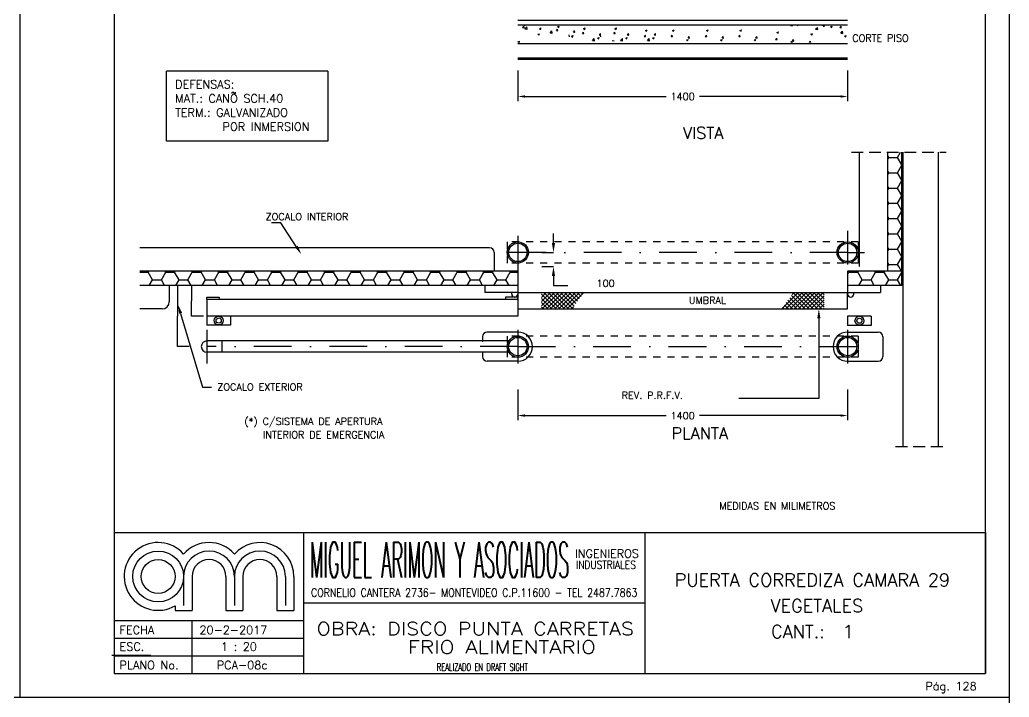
# Model space of a CAD drawing. Extents: x 2682 to 23682, y -29604 to -17724.
# Drawn here: x 11082 to 15282, y -23664 to -20788 of the extents above; entities that cross this region are included whole.
import ezdxf
from ezdxf.enums import TextEntityAlignment as Align

# ---------------------------------------------------------------- set-up
doc = ezdxf.new("R2010")
doc.units = 0
doc.header["$MEASUREMENT"] = 0
doc.header["$PDMODE"] = 33
for name, pattern in [('CEN20', [320, 160, -80, 0, -80]), ('PUN15', [60, 30, -30]), ('PUN25', [75, 50, -25])]:
    doc.linetypes.add(name, pattern=pattern)
doc.layers.get('0').update_dxf_attribs({"linetype": 'CONTINUOUS'})
doc.layers.get('DEFPOINTS').update_dxf_attribs({"linetype": 'CONTINUOUS'})
for name, color, linetype in [('0.25', 50, 'CONTINUOUS'), ('0.6', 15, 'CONTINUOUS'), ('FI', 2, 'CONTINUOUS'), ('GR', 9, 'CONTINUOUS'), ('IS', 5, 'CONTINUOUS'), ('ISO', 19, 'CONTINUOUS'), ('ISOF', 12, 'CONTINUOUS'), ('MA', 15, 'CONTINUOUS'), ('ME', 7, 'CONTINUOUS'), ('MF', 19, 'CONTINUOUS'), ('TF', 13, 'CONTINUOUS'), ('TX', 13, 'CONTINUOUS')]:
    doc.layers.add(name, color=color, linetype=linetype)
doc.styles.add('ROMANS', font='romans')
doc.styles.get("Standard").update_dxf_attribs({"font": 'ITALIC'})
doc.dimstyles.new('RPM 1-50', dxfattribs={"dimscale": 20, "dimtxt": 1.5, "dimasz": 1.5, "dimexe": 1, "dimexo": 2, "dimgap": 1, "dimtad": 0, "dimdec": 0, "dimtxsty": 'ROMANS', "dimcen": 1.5, "dimclrd": 256, "dimclre": 256, "dimclrt": 256, "dimadec": 0, "dimazin": 0, "dimtfac": 1, "dimtdec": 0, "dimtix": 1, "dimtmove": 2, "dimatfit": 0, "dimfxl": 1, "dimtolj": 1, "dimlwd": -1, "dimlwe": -1, "dimarcsym": 0})
doc.dimstyles.get("Standard").update_dxf_attribs({"dimtxt": 0.18, "dimasz": 0.18, "dimexe": 0.18, "dimexo": 0.0625, "dimgap": 0.09, "dimtad": 0, "dimtih": 1, "dimtoh": 1, "dimdec": 4, "dimzin": 0, "dimdsep": 46, "dimtxsty": 'Standard', "dimcen": 0.09, "dimadec": 0, "dimazin": 0, "dimtfac": 1, "dimtdec": 4, "dimtofl": 0, "dimtmove": 0, "dimatfit": 3, "dimfxl": 1, "dimtolj": 1, "dimtzin": 0, "dimarcsym": 0})

# ---------------------------------------------------------------- blocks, each defined once
blk = doc.blocks.new('*X18')
at = {"color": 0}
for p, q in [((1337.8, 1637.3), (1400.4, 1699.9)), ((1337.8, 1655), (1382.7, 1699.9)), ((1337.8, 1672.7), (1365.1, 1699.9)), ((1337.8, 1690.4), (1347.4, 1699.9)), ((1393.9, 1629.9), (1337.8, 1686.1)), ((1411.6, 1629.9), (1341.6, 1699.9)), ((1348.1, 1629.9), (1418.1, 1699.9)), ((1429.3, 1629.9), (1359.3, 1699.9)), ((1365.8, 1629.9), (1435.8, 1699.9)), ((1447, 1629.9), (1377, 1699.9)), ((1383.5, 1629.9), (1453.5, 1699.9)), ((1464.7, 1629.9), (1394.7, 1699.9)), ((1401.1, 1629.9), (1469.1, 1697.9)), ((1482.3, 1629.9), (1412.3, 1699.9)), ((1418.8, 1629.9), (1476.5, 1687.6)), ((1500, 1629.9), (1430, 1699.9)), ((1517.7, 1629.9), (1447.7, 1699.9)), ((1473.4, 1691.9), (1465.4, 1699.9)), ((1376.3, 1629.9), (1337.8, 1668.4)), ((1358.6, 1629.9), (1337.8, 1650.7)), ((1436.5, 1629.9), (1483.9, 1677.3)), ((1454.2, 1629.9), (1491.3, 1667.1)), ((1471.8, 1629.9), (1498.7, 1656.8)), ((1489.5, 1629.9), (1506.1, 1646.5)), ((1340.9, 1629.9), (1337.8, 1633)), ((1507.2, 1629.9), (1513.5, 1636.2))]:
    blk.add_line(p, q, dxfattribs=at)
blk = doc.blocks.new('*D840')
at = {"layer": 'DEFPOINTS', "color": 0, "transparency": 16777216}
for p in [(11861.4, -21915.5), (11811.4, -22045.5), (11861.4, -22045.5)]:
    blk.add_point(p, dxfattribs=at)
at = {"layer": 'TF', "color": 0, "lineweight": -2, "transparency": 16777216}
for p, q in [((11861.4, -21915.5), (11811.3, -21915.5)), ((11811.4, -21915.7), (11811.4, -21980.4)), ((11811.4, -22045.4), (11811.4, -21980.7)), ((11861.4, -22045.5), (11811.3, -22045.5))]:
    blk.add_line(p, q, dxfattribs=at)
at = {"layer": 'TF', "color": 0, "transparency": 16777216}
for points in [[(11811.4, -21915.7), (11811.5, -21915.7), (11811.4, -21915.5)], [(11811.4, -22045.4), (11811.5, -22045.4), (11811.4, -22045.5)]]:
    blk.add_solid(points, dxfattribs=at)
at = {"layer": 'TF', "color": 0, "transparency": 16777216, "insert": (11811.4, -21980.5), "char_height": 0.18, "attachment_point": 5}
blk.add_mtext('\\A1;A', dxfattribs=at)
blk = doc.blocks.new('*D841')
at = {"layer": 'DEFPOINTS', "color": 0, "transparency": 16777216}
for p in [(11801.1, -21915.5), (11751.1, -22175.5), (11801.1, -22175.5)]:
    blk.add_point(p, dxfattribs=at)
at = {"layer": 'TF', "color": 0, "lineweight": -2, "transparency": 16777216}
for p, q in [((11801, -21915.5), (11750.9, -21915.5)), ((11751.1, -21915.7), (11751.1, -22045.4)), ((11751.1, -22175.4), (11751.1, -22045.7)), ((11801, -22175.5), (11750.9, -22175.5))]:
    blk.add_line(p, q, dxfattribs=at)
at = {"layer": 'TF', "color": 0, "transparency": 16777216}
for points in [[(11751, -21915.7), (11751.1, -21915.7), (11751.1, -21915.5)], [(11751, -22175.4), (11751.1, -22175.4), (11751.1, -22175.5)]]:
    blk.add_solid(points, dxfattribs=at)
at = {"layer": 'TF', "color": 0, "transparency": 16777216, "insert": (11751.1, -22045.5), "char_height": 0.18, "attachment_point": 5}
blk.add_mtext('\\A1;A+150', dxfattribs=at)
blk = doc.blocks.new('*D843')
at = {"layer": 'DEFPOINTS', "color": 0, "transparency": 16777216}
for p in [(13196.1, -20963.1), (14596.1, -20963.1), (14596.1, -21113.4)]:
    blk.add_point(p, dxfattribs=at)
at = {"layer": 'TX', "transparency": 16777216}
for p, q in [((13196.1, -21003.1), (13196.1, -21133.4)), ((14596.1, -21003.1), (14596.1, -21133.4)), ((13226.1, -21113.4), (13825.4, -21113.4)), ((14566.1, -21113.4), (13966.8, -21113.4))]:
    blk.add_line(p, q, dxfattribs=at)
for points in [[(13226.1, -21108.4), (13226.1, -21118.4), (13196.1, -21113.4)], [(14566.1, -21108.4), (14566.1, -21118.4), (14596.1, -21113.4)]]:
    blk.add_solid(points, dxfattribs=at)
at = {"layer": 'TX', "transparency": 16777216, "insert": (13896.1, -21113.4), "char_height": 30, "attachment_point": 5, "style": 'ROMANS'}
blk.add_mtext('\\A1;1400', dxfattribs=at)
blk = doc.blocks.new('*D844')
at = {"layer": 'DEFPOINTS', "color": 0, "transparency": 16777216}
for p in [(13196.1, -22317.9), (14596.1, -22317.9), (14596.1, -22468.1)]:
    blk.add_point(p, dxfattribs=at)
at = {"layer": 'TX', "transparency": 16777216}
for p, q in [((13196.1, -22357.9), (13196.1, -22488.1)), ((14596.1, -22357.9), (14596.1, -22488.1)), ((13226.1, -22468.1), (13825.4, -22468.1)), ((14566.1, -22468.1), (13966.8, -22468.1))]:
    blk.add_line(p, q, dxfattribs=at)
for points in [[(13226.1, -22463.1), (13226.1, -22473.1), (13196.1, -22468.1)], [(14566.1, -22463.1), (14566.1, -22473.1), (14596.1, -22468.1)]]:
    blk.add_solid(points, dxfattribs=at)
at = {"layer": 'TX', "transparency": 16777216, "insert": (13896.1, -22468.1), "char_height": 30, "attachment_point": 5, "style": 'ROMANS'}
blk.add_mtext('\\A1;1400', dxfattribs=at)

msp = doc.modelspace()

# ---------------------------------------------------------------- linework, layer by layer
at = {"color": 0}
msp.add_line((14596.67461, -21915.53673), (14596.2864, -21914.86433), dxfattribs=at)
at = {"layer": '0.25'}
for p, q in [((13216.65812, -20820.83792), (13222.63529, -20821.36086)), ((13216.65813, -20820.83792), (13221.47904, -20815.09258)), ((13222.61922, -20821.34506), (13221.46297, -20815.07679)), ((13222.74112, -20810.20198), (13226.1935, -20812.53065)), ((13226.17739, -20812.51495), (13226.95348, -20810.20198)), ((13226.37099, -20826.13806), (13234.15984, -20818.0204)), ((13226.371, -20826.13806), (13235.26467, -20827.51738)), ((13235.2484, -20827.50177), (13234.14358, -20818.00479)), ((13288.38414, -20827.11314), (13294.36131, -20827.63607)), ((13288.38415, -20827.11313), (13293.20506, -20821.3678)), ((13294.34524, -20827.62033), (13293.18898, -20821.35206)), ((13360.11017, -20833.38835), (13364.93108, -20827.64301)), ((13366.07125, -20833.8956), (13364.91499, -20827.62733)), ((13364.93222, -20817.18426), (13369.90645, -20820.53942)), ((13364.93223, -20817.18427), (13371.93409, -20814.49651)), ((13369.89033, -20820.52384), (13371.91796, -20814.48093)), ((13475.16096, -20825.19304), (13480.13518, -20828.54819)), ((13475.16097, -20825.19304), (13482.16282, -20822.50528)), ((13480.11905, -20828.53273), (13482.14668, -20822.48981)), ((13608.64517, -20825.19304), (13613.61939, -20828.54819)), ((13608.64518, -20825.19304), (13615.64703, -20822.50528)), ((13613.60326, -20828.53273), (13615.63089, -20822.48981)), ((13737.99665, -20833.20181), (13744.9985, -20830.51405)), ((13742.95473, -20836.54161), (13744.98236, -20830.4987)), ((13852.35812, -20833.20181), (13859.35997, -20830.51405)), ((13857.3162, -20836.54161), (13859.34383, -20830.4987)), ((13997.32362, -20833.20181), (14004.32547, -20830.51405)), ((14002.2817, -20836.54161), (14004.30933, -20830.4987)), ((14139.13771, -20833.20181), (14146.13957, -20830.51405)), ((14144.09579, -20836.54161), (14146.12343, -20830.4987)), ((14353.45771, -20811.4857), (14354.68943, -20810.20198)), ((14353.45771, -20811.48571), (14362.35139, -20812.86503)), ((14362.33512, -20812.84982), (14362.02708, -20810.20198)), ((14381.93837, -20810.20198), (14385.06752, -20812.31262)), ((14385.0514, -20812.29745), (14385.75451, -20810.20198)), ((14460.18182, -20828.0376), (14467.97067, -20819.91995)), ((14460.18182, -20828.03761), (14469.07549, -20829.41693)), ((14469.05921, -20829.40179), (14467.95439, -20819.90481)), ((14491.76919, -20814.64606), (14497.74636, -20815.16899)), ((14491.7692, -20814.64605), (14495.49822, -20810.20198)), ((14497.73029, -20815.15381), (14496.81687, -20810.20198)), ((14523.80624, -20816.96625), (14530.8081, -20814.27849)), ((14523.80624, -20816.96624), (14528.78046, -20820.3214)), ((14528.76433, -20820.30633), (14530.79197, -20814.26342)), ((14563.49521, -20820.92127), (14569.47238, -20821.44421)), ((14563.49522, -20820.92127), (14568.31613, -20815.17593)), ((14569.4563, -20821.42908), (14568.30005, -20815.16081)), ((13280.90998, -20849.43738), (13285.88421, -20852.79253)), ((13280.90999, -20849.43738), (13287.91185, -20846.74962)), ((13285.86806, -20852.77689), (13287.8957, -20846.73397)), ((13333.0951, -20842.68996), (13340.88395, -20834.5723)), ((13333.0951, -20842.68996), (13341.98878, -20844.06929)), ((13341.97249, -20844.05374), (13340.86767, -20834.55676)), ((13360.11016, -20833.38835), (13366.08733, -20833.91128)), ((13415.21237, -20860.6057), (13414.10755, -20851.10872)), ((13424.62293, -20857.44615), (13429.59715, -20860.80131)), ((13424.62294, -20857.44616), (13431.62479, -20854.7584)), ((13429.581, -20860.78578), (13431.60863, -20854.74286)), ((13431.83618, -20839.66356), (13437.81335, -20840.1865)), ((13431.83619, -20839.66356), (13436.65709, -20833.91823)), ((13437.79726, -20840.17087), (13436.64101, -20833.9026)), ((13470.07799, -20845.93878), (13476.05515, -20846.46171)), ((13470.078, -20845.93877), (13474.8989, -20840.19344)), ((13476.03907, -20846.44614), (13474.88281, -20840.17787)), ((13513.0591, -20875.79376), (13520.84795, -20867.6761)), ((13521.93646, -20877.15767), (13520.83164, -20867.66069)), ((13534.85166, -20865.45492), (13539.82589, -20868.81008)), ((13534.85167, -20865.45493), (13541.85352, -20862.76717)), ((13539.80973, -20868.79466), (13541.83736, -20862.75175)), ((13541.804, -20852.21399), (13547.78117, -20852.73692)), ((13541.80401, -20852.21399), (13546.62492, -20846.46865)), ((13547.76508, -20852.72141), (13546.60882, -20846.45314)), ((13548.69658, -20860.6057), (13547.59176, -20851.10872)), ((13603.5622, -20845.93878), (13609.53936, -20846.46171)), ((13603.56221, -20845.93877), (13608.38311, -20840.19344)), ((13609.52328, -20846.44614), (13608.36702, -20840.17787)), ((13632.18184, -20875.79376), (13639.97069, -20867.6761)), ((13641.0592, -20877.15767), (13639.95438, -20867.66069)), ((13653.9744, -20865.45492), (13658.94863, -20868.81008)), ((13653.97441, -20865.45493), (13660.97626, -20862.76717)), ((13658.93246, -20868.79466), (13660.9601, -20862.75175)), ((13660.92674, -20852.21399), (13666.90391, -20852.73692)), ((13660.92675, -20852.21399), (13665.74766, -20846.46865)), ((13666.88782, -20852.72141), (13665.73156, -20846.45314)), ((13732.65276, -20858.4892), (13738.62993, -20859.01214)), ((13732.65277, -20858.4892), (13737.47368, -20852.74387)), ((13738.61383, -20858.99668), (13737.45757, -20852.72841)), ((13737.99664, -20833.20181), (13742.97086, -20836.55697)), ((13746.54331, -20875.79376), (13754.33216, -20867.6761)), ((13755.42067, -20877.15767), (13754.31585, -20867.66069)), ((13768.33587, -20865.45492), (13773.3101, -20868.81008)), ((13768.33588, -20865.45493), (13775.33773, -20862.76717)), ((13773.29394, -20868.79466), (13775.32157, -20862.75175)), ((13775.28821, -20852.21399), (13781.26538, -20852.73692)), ((13775.28822, -20852.21399), (13780.10913, -20846.46865)), ((13781.24929, -20852.72141), (13780.09303, -20846.45314)), ((13847.01423, -20858.4892), (13852.9914, -20859.01214)), ((13847.01424, -20858.4892), (13851.83515, -20852.74387)), ((13852.9753, -20858.99668), (13851.81905, -20852.72841)), ((13852.35811, -20833.20181), (13857.33234, -20836.55697)), ((13912.04881, -20873.4637), (13917.02304, -20876.81886)), ((13912.04882, -20873.4637), (13919.05068, -20870.77594)), ((13917.00687, -20876.80355), (13919.0345, -20870.76063)), ((13918.74025, -20864.76442), (13924.71742, -20865.28735)), ((13918.74026, -20864.76441), (13923.56117, -20859.01908)), ((13924.70131, -20865.27195), (13923.54506, -20859.00368)), ((13991.97973, -20858.4892), (13997.9569, -20859.01214)), ((13991.97974, -20858.4892), (13996.80065, -20852.74387)), ((13997.9408, -20858.99668), (13996.78455, -20852.72841)), ((13997.32361, -20833.20181), (14002.29784, -20836.55697)), ((14057.01432, -20873.4637), (14064.01618, -20870.77594)), ((14057.01432, -20873.4637), (14061.98854, -20876.81886)), ((14061.97237, -20876.80355), (14064, -20870.76063)), ((14063.70575, -20864.76442), (14069.68292, -20865.28735)), ((14063.70576, -20864.76441), (14068.52667, -20859.01908)), ((14069.66681, -20865.27195), (14068.51056, -20859.00368)), ((14133.79383, -20858.4892), (14139.771, -20859.01214)), ((14133.79384, -20858.4892), (14138.61474, -20852.74387)), ((14139.7549, -20858.99668), (14138.59864, -20852.72841)), ((14139.13771, -20833.20181), (14144.11193, -20836.55697)), ((14198.82841, -20873.4637), (14203.80264, -20876.81886)), ((14198.82842, -20873.4637), (14205.83027, -20870.77594)), ((14203.78647, -20876.80355), (14205.8141, -20870.76063)), ((14205.51985, -20864.76442), (14211.49702, -20865.28735)), ((14205.51986, -20864.76441), (14210.34076, -20859.01908)), ((14211.48091, -20865.27195), (14210.32465, -20859.00368)), ((14290.46627, -20871.03963), (14296.44344, -20871.56256)), ((14290.46628, -20871.03963), (14295.28719, -20865.29429)), ((14296.42733, -20871.54722), (14295.27107, -20865.27895)), ((14296.07105, -20841.21058), (14301.04528, -20844.56574)), ((14296.07106, -20841.21059), (14303.07292, -20838.52283)), ((14301.02913, -20844.5505), (14303.05677, -20838.50758)), ((14362.1923, -20877.31484), (14367.0132, -20871.56951)), ((14368.15334, -20877.82249), (14366.99708, -20871.55422)), ((14439.784, -20849.21936), (14444.75822, -20852.57451)), ((14439.78401, -20849.21936), (14446.78586, -20846.5316)), ((14444.74207, -20852.55938), (14446.7697, -20846.51647)), ((14566.90592, -20844.58951), (14574.69477, -20836.47185)), ((14566.90592, -20844.58951), (14575.7996, -20845.96883)), ((14575.7833, -20845.95376), (14574.67848, -20836.45678)), ((14583.49694, -20857.22813), (14588.47117, -20860.58329)), ((14583.49695, -20857.22813), (14590.4988, -20854.54038)), ((14588.45501, -20860.56827), (14590.48264, -20854.52536)), ((13196.88776, -20881.6905), (13203.88961, -20879.00274)), ((13201.8458, -20885.02994), (13203.87343, -20878.98702)), ((13513.0591, -20875.79376), (13521.95277, -20877.17309)), ((13596.54331, -20875.79376), (13605.43699, -20877.17309)), ((13632.18184, -20875.79376), (13641.07551, -20877.17309)), ((13746.54331, -20875.79376), (13755.43699, -20877.17309)), ((14355.76176, -20881.47247), (14360.73598, -20884.82763)), ((14355.76177, -20881.47248), (14362.76362, -20878.78472)), ((14360.71981, -20884.81243), (14362.74744, -20878.76952)), ((14362.19229, -20877.31484), (14368.16946, -20877.83778)), ((14433.91831, -20883.59005), (14438.73922, -20877.84472)), ((14439.87935, -20884.09776), (14438.7231, -20877.82949))]:
    msp.add_line(p, q, dxfattribs=at)
at = {"layer": '0.6'}
for p, q in [((11482.0747, -17823.99649), (11482.0747, -23563.99649)), ((15182.0747, -23563.99649), (15182.0747, -17823.99649)), ((11482.0747, -23563.99649), (15182.0747, -23563.99649))]:
    msp.add_line(p, q, dxfattribs=at)
at = {"layer": 'FI'}
for p, q in [((11082.0747, -17723.99649), (11082.0747, -23663.99649)), ((11082.0747, -17723.99649), (11082.0747, -23663.99649)), ((15282.06483, -17723.99649), (15282.06483, -23663.99649)), ((15282.0747, -17723.99649), (15282.0747, -23663.99649)), ((15282.0747, -17723.99649), (15282.0747, -23663.99649)), ((15282.09444, -17723.99649), (15282.09444, -23663.99649)), ((14646.2864, -21835.53673), (14646.2864, -21349.857)), ((13076.2864, -21755.53673), (11592.0844, -21755.53673)), ((13096.2864, -21775.53673), (13096.2864, -21855.53673)), ((13347.50834, -21915.53673), (13408.62612, -21915.53673)), ((13196.2864, -21945.53673), (14596.2864, -21945.53673)), ((14596.2864, -22015.53673), (14596.2864, -21945.53673)), ((13196.2864, -22015.53673), (14596.2864, -22015.53673)), ((11482.0747, -23413.59627), (12288.47421, -23413.59627)), ((11482.0747, -23488.79627), (12288.47421, -23488.79627)), ((6882.06483, -23663.99649), (11082.0747, -23663.99649)), ((8674.2699, -23663.99649), (11082.04509, -23663.99649)), ((11082.02535, -23663.99649), (15282.03522, -23663.99649)), ((11082.04509, -23663.99649), (15282.04509, -23663.99649)), ((11082.08457, -23663.99649), (15282.09444, -23663.99649)), ((15282.03522, -23663.99649), (15282.03522, -29603.99649))]:
    msp.add_line(p, q, dxfattribs=at)
at = {"layer": 'FI', "linetype": 'PUN25'}
for p, q in [((14611.97359, -21349.857), (15015.17499, -21349.857)), ((14799.77806, -22599.66326), (15011.2674, -22599.66326))]:
    msp.add_line(p, q, dxfattribs=at)
at = {"layer": 'FI', "linetype": 'CEN20'}
for p, q in [((13196.2864, -21704.43925), (13196.2864, -21846.63421)), ((14596.2864, -21684.43925), (14596.2864, -21826.63421)), ((14596.2864, -21775.53673), (13125.18891, -21775.53673)), ((14596.2864, -21775.53673), (14667.38388, -21775.53673)), ((11876.2864, -22104.43925), (11876.2864, -22246.63421)), ((13196.2864, -22104.43925), (13196.2864, -22246.63421)), ((14596.2864, -22104.43925), (14596.2864, -22246.63421)), ((13196.2864, -22175.53673), (11876.2864, -22175.53673)), ((13196.2864, -22175.53673), (14667.38388, -22175.53673))]:
    msp.add_line(p, q, dxfattribs=at)
at = {"layer": 'FI', "linetype": 'ByBlock'}
for p, q in [((13347.50834, -21735.53673), (13347.50834, -21695.53673)), ((13297.57084, -21775.53673), (13347.68834, -21775.53673)), ((13297.57084, -21835.53673), (13347.68834, -21835.53673)), ((13347.50834, -21875.53673), (13347.50834, -21915.53673))]:
    msp.add_line(p, q, dxfattribs=at)
at = {"layer": 'FI', "linetype": 'PUN15'}
for p, q in [((14641.2864, -21730.53673), (13151.2864, -21730.53673)), ((13151.2864, -21730.53673), (13151.2864, -21820.53673)), ((14641.2864, -21730.53673), (14641.2864, -21820.53673)), ((14641.2864, -21820.53673), (13151.2864, -21820.53673)), ((14641.2864, -22130.53673), (13151.2864, -22130.53673)), ((13151.2864, -22130.53673), (13151.2864, -22220.53673)), ((14641.2864, -22130.53673), (14641.2864, -22220.53673)), ((14641.2864, -22220.53673), (13151.2864, -22220.53673))]:
    msp.add_line(p, q, dxfattribs=at)
at = {"layer": 'FI'}
for centre in [(13196.2864, -21775.53673), (14596.2864, -21775.53673), (13196.2864, -22175.53673), (14596.2864, -22175.53673)]:
    msp.add_circle(centre, 39, dxfattribs=at)
msp.add_arc((13076.2864, -21775.53673), 20, 0, 90, dxfattribs=at)
at = {"layer": 'FI', "linetype": 'ByBlock'}
for points in [[(13340.84167, -21735.53673), (13354.175, -21735.53673), (13347.50834, -21775.53673)], [(13340.84167, -21875.53673), (13354.175, -21875.53673), (13347.50834, -21835.53673)]]:
    msp.add_solid(points, dxfattribs=at)
at = {"layer": 'GR'}
for p, q in [((14831.2864, -22599.66326), (14831.2864, -21349.857)), ((14981.2864, -22599.66326), (14981.2864, -21349.857))]:
    msp.add_line(p, q, dxfattribs=at)
at = {"layer": 'IS'}
for p, q in [((14596.07326, -20790.20198), (13196.07326, -20790.20198)), ((14596.07326, -20810.20198), (13196.07326, -20810.20198)), ((14596.07326, -20890.20198), (13196.07326, -20890.20198)), ((14596.07326, -20950.20198), (13196.07326, -20950.20198))]:
    msp.add_line(p, q, dxfattribs=at)
at = {"layer": 'ISO'}
for p, q in [((14766.2864, -21855.53673), (14766.2864, -21349.857)), ((14826.2864, -21915.53673), (14826.2864, -21349.857)), ((13196.2864, -21835.53673), (13196.2864, -21915.53673)), ((13196.2864, -21855.53673), (11592.0844, -21855.53673)), ((14826.2864, -21855.53673), (14596.2864, -21855.53673)), ((14596.2864, -21855.53673), (14596.2864, -21915.53673)), ((13196.2864, -21915.53673), (11592.0844, -21915.53673)), ((14826.2864, -21915.53673), (14596.2864, -21915.53673))]:
    msp.add_line(p, q, dxfattribs=at)
at = {"layer": 'ISOF'}
for p, q in [((14770.4571, -21372.16207), (14766.2864, -21364.9382)), ((14766.2864, -21379.38593), (14770.45711, -21372.16204)), ((14770.45713, -21372.16206), (14807.95713, -21372.16206)), ((14826.2864, -21403.90934), (14807.9571, -21372.16207)), ((14807.95711, -21372.16204), (14820.83494, -21349.857)), ((14807.95711, -21437.11395), (14826.2864, -21405.36669)), ((14770.4571, -21437.11398), (14766.2864, -21429.8901)), ((14766.2864, -21444.33783), (14770.45711, -21437.11395)), ((14770.45713, -21437.11397), (14807.95713, -21437.11397)), ((14826.2864, -21468.86125), (14807.9571, -21437.11398)), ((14770.4571, -21502.06588), (14766.2864, -21494.84201)), ((14766.2864, -21509.28974), (14770.45711, -21502.06585)), ((14770.45713, -21502.06587), (14807.95713, -21502.06587)), ((14826.2864, -21533.81315), (14807.9571, -21502.06588)), ((14807.95711, -21502.06585), (14826.2864, -21470.3186)), ((14807.95711, -21567.01776), (14826.2864, -21535.2705)), ((14770.4571, -21567.01779), (14766.2864, -21559.79391)), ((14766.2864, -21574.24164), (14770.45711, -21567.01776)), ((14770.45713, -21567.01778), (14807.95713, -21567.01778)), ((14826.2864, -21598.76506), (14807.9571, -21567.01779)), ((14770.4571, -21631.96969), (14766.2864, -21624.74582)), ((14807.95711, -21631.96966), (14826.2864, -21600.22241)), ((14766.2864, -21639.19355), (14770.45711, -21631.96966)), ((14770.45713, -21631.96968), (14807.95713, -21631.96968)), ((14826.2864, -21663.71696), (14807.9571, -21631.96969)), ((14807.95711, -21696.92157), (14826.2864, -21665.17431)), ((14770.4571, -21696.9216), (14766.2864, -21689.69772)), ((14766.2864, -21704.14545), (14770.45711, -21696.92157)), ((14770.45713, -21696.92159), (14807.95713, -21696.92159)), ((14826.2864, -21728.66887), (14807.9571, -21696.9216)), ((14770.4571, -21761.8735), (14766.2864, -21754.64963)), ((14807.95711, -21761.87347), (14826.2864, -21730.12622)), ((14766.2864, -21769.09736), (14770.45711, -21761.87347)), ((14770.45713, -21761.87349), (14807.95713, -21761.87349)), ((14826.2864, -21793.62077), (14807.9571, -21761.8735)), ((14807.95711, -21826.82538), (14826.2864, -21795.07812)), ((14765.42761, -21835.53673), (14770.45711, -21826.82538)), ((14770.4571, -21826.82541), (14766.2864, -21819.60153)), ((14770.45713, -21826.8254), (14807.95713, -21826.8254)), ((14812.98659, -21835.53673), (14807.9571, -21826.82541)), ((14826.2864, -21858.57268), (14812.98659, -21835.53673)), ((11592.0844, -21859.30138), (11626.70716, -21859.30138)), ((11645.45714, -21891.77734), (11626.70714, -21859.30138)), ((11626.70715, -21859.30136), (11628.88066, -21855.53673)), ((11682.95715, -21891.77732), (11701.70715, -21859.30136)), ((11701.70714, -21859.30138), (11699.53362, -21855.53673)), ((11701.70716, -21859.30138), (11739.20716, -21859.30138)), ((11757.95714, -21891.77734), (11739.20714, -21859.30138)), ((11739.20715, -21859.30136), (11741.38066, -21855.53673)), ((11795.45715, -21891.77732), (11814.20715, -21859.30136)), ((11814.20714, -21859.30138), (11812.03362, -21855.53673)), ((11814.20716, -21859.30138), (11851.70716, -21859.30138)), ((11870.45714, -21891.77734), (11851.70714, -21859.30138)), ((11851.70715, -21859.30136), (11853.88066, -21855.53673)), ((11907.95715, -21891.77732), (11926.70715, -21859.30136)), ((11926.70714, -21859.30138), (11924.53362, -21855.53673)), ((11926.70716, -21859.30138), (11964.20716, -21859.30138)), ((11982.95714, -21891.77734), (11964.20714, -21859.30138)), ((11964.20715, -21859.30136), (11966.38066, -21855.53673)), ((12020.45715, -21891.77732), (12039.20715, -21859.30136)), ((12039.20714, -21859.30139), (12037.03362, -21855.53673)), ((12039.20716, -21859.30138), (12076.70716, -21859.30138)), ((12095.45714, -21891.77734), (12076.70714, -21859.30139)), ((12076.70715, -21859.30136), (12078.88066, -21855.53673)), ((12132.95715, -21891.77732), (12151.70715, -21859.30136)), ((12151.70714, -21859.30139), (12149.53362, -21855.53673)), ((12151.70716, -21859.30138), (12189.20716, -21859.30138)), ((12207.95714, -21891.77734), (12189.20714, -21859.30139)), ((12189.20715, -21859.30136), (12191.38066, -21855.53673)), ((12245.45715, -21891.77732), (12264.20715, -21859.30136)), ((12264.20714, -21859.30139), (12262.03361, -21855.53673)), ((12264.20716, -21859.30138), (12301.70716, -21859.30138)), ((12320.45714, -21891.77734), (12301.70714, -21859.30139)), ((12301.70715, -21859.30136), (12303.88066, -21855.53673)), ((12357.95715, -21891.77732), (12376.70715, -21859.30136)), ((12376.70714, -21859.30139), (12374.53361, -21855.53673)), ((12376.70716, -21859.30138), (12414.20716, -21859.30138)), ((12432.95714, -21891.77734), (12414.20714, -21859.30139)), ((12414.20715, -21859.30136), (12416.38066, -21855.53673)), ((12470.45715, -21891.77732), (12489.20715, -21859.30136)), ((12489.20714, -21859.30139), (12487.03361, -21855.53673)), ((12489.20716, -21859.30138), (12526.70716, -21859.30138)), ((12545.45714, -21891.77734), (12526.70714, -21859.30139)), ((12526.70715, -21859.30136), (12528.88066, -21855.53673)), ((12582.95715, -21891.77732), (12601.70715, -21859.30136)), ((12601.70714, -21859.30139), (12599.53361, -21855.53673)), ((12601.70716, -21859.30138), (12639.20716, -21859.30138)), ((12657.95714, -21891.77734), (12639.20714, -21859.30139)), ((12639.20715, -21859.30136), (12641.38066, -21855.53673)), ((12695.45715, -21891.77729), (12714.20715, -21859.30134)), ((12714.20714, -21859.30136), (12712.03363, -21855.53673)), ((12714.20716, -21859.30136), (12751.70716, -21859.30136)), ((12770.45714, -21891.77732), (12751.70714, -21859.30136)), ((12751.70715, -21859.30134), (12753.88065, -21855.53673)), ((12807.95711, -21891.77729), (12826.70711, -21859.30133)), ((12826.70711, -21859.30136), (12824.5336, -21855.53673)), ((12826.70713, -21859.30135), (12864.20713, -21859.30135)), ((12839.20713, -21859.30133), (12864.20712, -21859.30133)), ((12864.20711, -21859.30133), (12866.38061, -21855.53673)), ((12882.95711, -21891.77731), (12864.20711, -21859.30136)), ((12920.45711, -21891.77729), (12939.20711, -21859.30133)), ((12939.20711, -21859.30136), (12937.0336, -21855.53673)), ((12939.20713, -21859.30135), (12976.70713, -21859.30135)), ((12976.70711, -21859.30133), (12978.88061, -21855.53673)), ((12995.45711, -21891.77731), (12976.70711, -21859.30136)), ((13032.95711, -21891.77729), (13051.70711, -21859.30133)), ((13051.70711, -21859.30136), (13049.5336, -21855.53673)), ((13051.70713, -21859.30135), (13089.20713, -21859.30135)), ((13089.20711, -21859.30133), (13091.38061, -21855.53673)), ((13107.95711, -21891.77731), (13089.20711, -21859.30136)), ((13145.45711, -21891.77729), (13164.20711, -21859.30133)), ((13164.20711, -21859.30136), (13162.0336, -21855.53673)), ((13164.20713, -21859.30135), (13196.2864, -21859.30135)), ((14596.2864, -21868.69028), (14601.70711, -21859.30133)), ((14601.7071, -21859.30136), (14599.53359, -21855.53673)), ((14601.70713, -21859.30135), (14639.20713, -21859.30135)), ((14657.9571, -21891.77731), (14639.2071, -21859.30136)), ((14639.20711, -21859.30133), (14641.3806, -21855.53673)), ((14695.45711, -21891.77728), (14714.20711, -21859.30133)), ((14714.2071, -21859.30136), (14712.03359, -21855.53673)), ((14714.20713, -21859.30135), (14751.70713, -21859.30135)), ((14770.4571, -21891.77731), (14751.7071, -21859.30136)), ((14751.70711, -21859.30133), (14753.8806, -21855.53673)), ((14807.95711, -21891.77728), (14826.2864, -21860.03003)), ((11631.73963, -21915.53676), (11645.45715, -21891.77732)), ((11645.45716, -21891.77733), (11682.95716, -21891.77733)), ((11696.67465, -21915.53676), (11682.95714, -21891.77734)), ((11744.23963, -21915.53676), (11757.95715, -21891.77732)), ((11757.95716, -21891.77733), (11795.45716, -21891.77733)), ((11809.17465, -21915.53676), (11795.45714, -21891.77734)), ((11856.73963, -21915.53676), (11870.45715, -21891.77732)), ((11870.45716, -21891.77733), (11907.95716, -21891.77733)), ((11921.67465, -21915.53676), (11907.95714, -21891.77734)), ((11969.23963, -21915.53676), (11982.95715, -21891.77732)), ((11982.95716, -21891.77733), (12020.45716, -21891.77733)), ((12034.17465, -21915.53676), (12020.45714, -21891.77734)), ((12081.73963, -21915.53676), (12095.45715, -21891.77732)), ((12095.45716, -21891.77733), (12132.95716, -21891.77733)), ((12146.67465, -21915.53676), (12132.95714, -21891.77734)), ((12194.23963, -21915.53676), (12207.95715, -21891.77732)), ((12207.95716, -21891.77733), (12245.45716, -21891.77733)), ((12259.17465, -21915.53676), (12245.45714, -21891.77734)), ((12306.73963, -21915.53676), (12320.45715, -21891.77732)), ((12320.45716, -21891.77733), (12357.95716, -21891.77733)), ((12371.67465, -21915.53676), (12357.95714, -21891.77734)), ((12419.23963, -21915.53676), (12432.95715, -21891.77732)), ((12432.95716, -21891.77733), (12470.45716, -21891.77733)), ((12484.17465, -21915.53676), (12470.45714, -21891.77734)), ((12531.73963, -21915.53676), (12545.45715, -21891.77732)), ((12545.45716, -21891.77733), (12582.95716, -21891.77733)), ((12596.67465, -21915.53676), (12582.95714, -21891.77734)), ((12644.23963, -21915.53676), (12657.95715, -21891.77732)), ((12657.95716, -21891.77731), (12695.45716, -21891.77731)), ((12709.17465, -21915.53673), (12695.45714, -21891.77732)), ((12756.73963, -21915.53673), (12770.45715, -21891.77729)), ((12770.45714, -21891.77731), (12807.95714, -21891.77731)), ((12821.67461, -21915.53673), (12807.95711, -21891.77731)), ((12869.23959, -21915.53673), (12882.95711, -21891.77729)), ((12882.95713, -21891.7773), (12920.45713, -21891.7773)), ((12934.17461, -21915.53673), (12920.45711, -21891.77731)), ((12981.73959, -21915.53673), (12995.45711, -21891.77729)), ((12995.45713, -21891.7773), (13032.95713, -21891.7773)), ((13046.67461, -21915.53673), (13032.95711, -21891.77731)), ((13094.23959, -21915.53673), (13107.95711, -21891.77729)), ((13107.95713, -21891.7773), (13145.45713, -21891.7773)), ((13159.17461, -21915.53673), (13145.45711, -21891.77731)), ((14644.23959, -21915.53673), (14657.95711, -21891.77728)), ((14657.95713, -21891.7773), (14695.45713, -21891.7773)), ((14709.17461, -21915.53673), (14695.4571, -21891.77731)), ((14756.73959, -21915.53673), (14770.45711, -21891.77728)), ((14770.45713, -21891.7773), (14807.95713, -21891.7773)), ((14821.67461, -21915.53673), (14807.9571, -21891.77731))]:
    msp.add_line(p, q, dxfattribs=at)
at = {"layer": 'MA'}
for p, q in [((11482.0747, -22963.99649), (15182.0747, -22963.99649)), ((11482.0747, -22963.99649), (11482.0747, -23563.99649)), ((12288.47421, -23563.99649), (12288.47421, -22963.99649)), ((13735.27445, -22963.99649), (13735.27445, -23563.99649)), ((15182.05496, -22963.99649), (15182.05496, -23563.99649)), ((15182.0747, -22963.99649), (15182.0747, -23563.99649)), ((11777.27452, -23151.19638), (11777.27452, -23274.13487)), ((11813.2745, -23151.19638), (11813.2745, -23295.19629)), ((11957.27441, -23151.19638), (11957.27441, -23295.19629)), ((11993.27439, -23151.19638), (11993.27439, -23274.13487)), ((12029.27437, -23151.19638), (12029.27437, -23295.19629)), ((12173.27428, -23151.19638), (12173.27428, -23295.19629)), ((12209.27426, -23151.19638), (12209.27426, -23274.13487)), ((12245.27424, -23151.19638), (12245.27424, -23295.19629)), ((13735.27445, -23263.99649), (12288.47421, -23263.99649)), ((11741.27454, -23275.90396), (11741.27454, -23295.19629)), ((11741.27454, -23295.19629), (11813.2745, -23295.19629)), ((11957.27441, -23295.19629), (12029.27437, -23295.19629)), ((12173.27428, -23295.19629), (12245.27424, -23295.19629)), ((11482.0747, -23338.39627), (12288.47421, -23338.39627))]:
    msp.add_line(p, q, dxfattribs=at)
for radius in [107.99994, 71.99996]:
    msp.add_circle((11669.27458, -23151.19638), radius, dxfattribs=at)
for centre, radius, start, end in [((11669.27458, -23151.19638), 143.99991, 41.40962211, 300), ((11885.27445, -23151.19638), 143.99991, 41.40962211, 138.59037789), ((12101.27433, -23151.19638), 143.99991, 0, 138.59037789), ((11885.27445, -23151.19638), 107.99994, 0, 180), ((12101.27433, -23151.19638), 107.99994, 0, 180), ((11885.27445, -23151.19638), 71.99996, 0, 180), ((12101.27433, -23151.19638), 71.99996, 0, 180)]:
    msp.add_arc(centre, radius, start, end, dxfattribs=at)
at = {"layer": 'ME'}
for p, q in [((14596.07326, -20951.40198), (13196.07326, -20951.40198)), ((14596.07326, -20952.20198), (13196.07326, -20952.20198)), ((14596.07326, -20953.00198), (13196.07326, -20953.00198)), ((14596.07326, -20953.80198), (13196.07326, -20953.80198)), ((14596.07326, -20954.60198), (13196.07326, -20954.60198)), ((14596.07326, -20955.40198), (13196.07326, -20955.40198)), ((14596.07326, -20956.20198), (13196.07326, -20956.20198)), ((12389.31445, -21006.30507), (11705.33641, -21006.30507)), ((11705.33641, -21303.37661), (11705.33641, -21006.30507)), ((12389.31445, -21006.30507), (12389.31445, -21303.37661)), ((12389.31445, -21303.37661), (11705.33641, -21303.37661)), ((13056.2864, -21915.53673), (13056.2864, -21945.53673)), ((13196.2864, -21915.53673), (13196.2864, -21945.53673)), ((14596.2864, -21915.53673), (14596.2864, -21945.53673)), ((14736.2864, -21915.53673), (14736.2864, -21945.53673)), ((11876.2864, -21965.37933), (11928.29437, -21965.37933)), ((11876.2864, -21975.53673), (11876.2864, -21965.37933)), ((11928.29437, -21965.37933), (11928.29437, -21975.53673)), ((13196.2864, -21945.53673), (13056.2864, -21945.53673)), ((13196.2864, -21965.37933), (13144.27843, -21965.37933)), ((13144.27843, -21965.37933), (13144.27843, -21975.53673)), ((13170.0364, -21952.41173), (13170.0364, -21945.53673)), ((13196.2864, -21945.53673), (13196.2864, -21952.41173)), ((13196.2864, -21975.53673), (13196.2864, -21965.37933)), ((14596.2864, -21945.53673), (14596.2864, -21952.41173)), ((14596.2864, -21945.53673), (14736.2864, -21945.53673)), ((14622.5364, -21952.41173), (14622.5364, -21945.53673)), ((13196.2864, -21975.53673), (11876.2864, -21975.53673)), ((11876.2864, -21975.53673), (11876.2864, -22045.53673)), ((13196.2864, -21975.53673), (13196.2864, -22045.53673)), ((11876.2864, -22044.68718), (11876.2864, -22084.68718)), ((13196.2864, -22045.53673), (11876.2864, -22045.53673)), ((11976.2864, -22045.53673), (11976.2864, -22084.68718)), ((14696.2864, -22045.53673), (14596.2864, -22045.53673)), ((14596.2864, -22045.53673), (14596.2864, -22085.53673)), ((14696.2864, -22045.53673), (14696.2864, -22085.53673)), ((11976.2864, -22084.68718), (11876.2864, -22084.68718)), ((14696.2864, -22085.53673), (14596.2864, -22085.53673)), ((13196.2864, -22113.53673), (13066.2864, -22113.53673)), ((14596.2864, -22113.53673), (14726.2864, -22113.53673)), ((13159.2864, -22151.53673), (11876.2864, -22151.53673)), ((11939.2864, -22151.53673), (11939.2864, -22199.53673)), ((13159.2864, -22199.53673), (11876.2864, -22199.53673)), ((13196.2864, -22237.53673), (13066.2864, -22237.53673)), ((14596.2864, -22237.53673), (14726.2864, -22237.53673)), ((11811.80847, -23338.39627), (11811.80847, -23563.99649))]:
    msp.add_line(p, q, dxfattribs=at)
at = {"layer": 'ME', "linetype": 'CEN20'}
for p, q in [((13046.2864, -22133.53673), (13046.2864, -22154.53673)), ((14746.2864, -22133.53673), (14746.2864, -22217.53673)), ((13046.2864, -22196.53673), (13046.2864, -22217.53673))]:
    msp.add_line(p, q, dxfattribs=at)
at = {"layer": 'ME'}
for centre, radius in [((13196.2864, -21775.53673), 45), ((14596.2864, -21775.53673), 45), ((11926.2864, -22064.68718), 18.85797), ((14646.2864, -22065.53673), 18.85797), ((11926.2864, -22064.68718), 10.85797), ((14646.2864, -22065.53673), 10.85797), ((13196.2864, -22175.53673), 45), ((14596.2864, -22175.53673), 45)]:
    msp.add_circle(centre, radius, dxfattribs=at)
for centre, radius, start, end in [((13183.1614, -21952.41173), 13.125, 180, 0), ((14609.4114, -21952.41173), 13.125, 180, 0), ((13066.2864, -22133.53673), 20, 90, 180), ((13196.2864, -22175.53673), 62, 270, 90), ((14596.2864, -22175.53673), 62, 90, 270), ((14726.2864, -22133.53673), 20, 0, 90), ((11876.2864, -22175.53673), 24, 90, 270), ((13066.2864, -22217.53673), 20, 180, 270), ((14726.2864, -22217.53673), 20, 270, 0)]:
    msp.add_arc(centre, radius, start, end, dxfattribs=at)
at = {"layer": 'MF'}
msp.add_line((11638.18261, -23486.70876), (11473.18261, -23486.70876), dxfattribs=at)
msp.add_line((11638.18261, -23486.70876), (11473.18261, -23486.70876), dxfattribs=at)
at = {"layer": 'TF'}
for p, q in [((12190.63836, -21649.22926), (12150.63836, -21649.22926)), ((12255.69493, -21750.17001), (12190.63836, -21649.22926)), ((11716.6364, -21915.53673), (11716.6364, -21985.53673)), ((13196.2864, -21945.53673), (13196.2864, -22015.53673)), ((11686.6364, -22015.53673), (11592.0844, -22015.53673)), ((11764.72784, -22034.33339), (11857.9104, -22347.21563)), ((14473.88449, -22055.53673), (14473.88449, -22395.02367)), ((11857.9104, -22347.21563), (11895.56632, -22347.21563)), ((14473.88449, -22395.02367), (14133.88449, -22395.02367))]:
    msp.add_line(p, q, dxfattribs=at)
msp.add_arc((11686.6364, -21985.53673), 30, 270, 0, dxfattribs=at)
for points in [[(12250.09127, -21753.78158), (12261.29858, -21746.55843), (12277.36436, -21783.79196)], [(11758.33851, -22036.23626), (11771.11717, -22032.43052), (11753.31062, -21995.99742)], [(14480.55116, -22055.53673), (14467.21782, -22055.53673), (14473.88449, -22015.53673)]]:
    msp.add_solid(points, dxfattribs=at)

# ---------------------------------------------------------------- block references
at = {"layer": 'TF', "xscale": -1, "rotation": 180}
msp.add_blockref('*X18', (11958.48152, -20315.59472), dxfattribs=at)
at = {"layer": 'TF', "xscale": -1}
msp.add_blockref('*X18', (15834.09128, -23645.47874), dxfattribs=at)

# ---------------------------------------------------------------- texts
at = {"layer": '0.6', "style": 'ROMANS'}
for s, width, p, p2 in [('OBRA: DISCO PUNTA CARRETAS', 1.035604, (12341.17035, -23400.56464), (13689.18176, -23400.56464)), ('FRIO ALIMENTARIO', 1.088962, (12729.03195, -23478.87679), (13527.60445, -23478.87679))]:
    msp.add_text(s, height=55, dxfattribs=dict(at, width=width)).set_placement(p, p2, align=Align.FIT)
at = {"layer": 'FI', "linetype": 'ByBlock', "style": 'ROMANS'}
msp.add_text('100', height=30, dxfattribs=at).set_placement((13568.81176, -21906.84016), align=Align.MIDDLE_CENTER)
at = {"layer": 'FI', "style": 'ROMANS'}
for s, width, p, p2 in [('INGENIEROS ', 0.868836, (13439.40816, -23071.51609), (13733.36443, -23071.51609)), ('INDUSTRIALES', 0.729467, (13443.14485, -23119.23101), (13697.24267, -23119.23101)), ('CORNELIO CANTERA 2736- MONTEVIDEO C.P.11600 - TEL 2487.7863', 0.730272, (12318.38844, -23237.46292), (13703.47057, -23237.46292))]:
    msp.add_text(s, height=35, dxfattribs=dict(at, width=width)).set_placement(p, p2, align=Align.FIT)
for s, p in [('20-2-2017', (11844.86682, -23396.00121)), ('Pág. 128', (14926.50817, -23634.5967))]:
    msp.add_text(s, height=35, dxfattribs=at).set_placement(p)
at = {"layer": 'FI', "style": 'ROMANS', "width": 0.691964}
msp.add_text('REALIZADO EN DRAFT SIGHT', height=30, dxfattribs=at).set_placement((13045.22458, -23536.37237), align=Align.MIDDLE)
at = {"layer": 'GR', "style": 'ROMANS'}
for s, p in [('VISTA', (13982.92481, -21268.33674)), ('PLANTA', (13968.23762, -22543.15008))]:
    msp.add_text(s, height=50, dxfattribs=at).set_placement(p, align=Align.MIDDLE)
at = {"layer": 'GR', "style": 'ROMANS', "width": 0.325217}
msp.add_text('MIGUEL ARIMON Y ASOCIADOS', height=150, dxfattribs=at).set_placement((12313.40614, -23155.82046), (13414.49661, -23155.82046), align=Align.FIT)
at = {"layer": 'MA', "style": 'ROMANS'}
for s, p in [('PUERTA CORREDIZA CAMARA 29', (14446.58005, -23166.23022)), (' VEGETALES', (14446.58005, -23275.80329)), ('CANT.:  1', (14446.58005, -23385.2783))]:
    msp.add_text(s, height=55, dxfattribs=at).set_placement(p, align=Align.MIDDLE)
at = {"layer": 'ME', "style": 'ROMANS'}
for s, p in [('DEFENSAS:', (11741.7943, -21079.17168)), ('MAT.: CANO SCH.40', (11741.7943, -21139.17168)), ('TERM.: GALVANIZADO', (11741.7943, -21199.17168)), ('POR INMERSION', (11942.72792, -21259.17168)), ('FECHA', (11505.6169, -23396.00121)), ('ESC.', (11505.6169, -23466.61315)), ('1 : 20', (11935.7088, -23466.61315)), ('PLANO No.', (11505.6169, -23545.01244)), ('PCA-08c', (11918.38526, -23545.01244))]:
    msp.add_text(s, height=35, dxfattribs=at).set_placement(p)
msp.add_text('%%126', height=20, dxfattribs=at).set_placement((11990.5621, -21095.85916), align=Align.MIDDLE)
at = {"layer": 'TF', "style": 'ROMANS'}
for s, p in [('CORTE PISO', (14615.80673, -20865.65273)), ('ZOCALO INTERIOR', (12125.63836, -21623.53767)), ('ZOCALO EXTERIOR', (11920.56632, -22347.21563)), ('REV. P.R.F.V.', (13637.06821, -22381.75267))]:
    msp.add_text(s, height=30, dxfattribs=at).set_placement(p, align=Align.MIDDLE_LEFT)
msp.add_text('UMBRAL', height=30, dxfattribs=at).set_placement((14001.23319, -21993.3539), align=Align.CENTER)
for s, p in [('(*) C/SISTEMA DE APERTURA', (12035.3652, -22507.69346)), ('    INTERIOR DE EMERGENCIA', (12024.40961, -22564.86572)), ('MEDIDAS EN MILIMETROS', (14051.4967, -22866.51636))]:
    msp.add_text(s, height=30, dxfattribs=at).set_placement(p)

# ---------------------------------------------------------------- dimensions: what is measured, and where the dimension line sits
at = {"layer": 'TF'}
for base, p1, p2, text, picture, middle in [((11751.06686, -22175.53673), (11801.06686, -21915.53673), (11801.06686, -22175.53673), 'A+150', '*D841', (11751.06686, -22045.53673)), ((11811.44827, -22045.53673), (11861.44827, -21915.53673), (11861.44827, -22045.53673), 'A', '*D840', (11811.44827, -21980.53673))]:
    dim = msp.add_linear_dim(base=base, p1=p1, p2=p2, angle=270, text=text, dimstyle='Standard', dxfattribs=at)
    dim.commit()
    dim.dimension.update_dxf_attribs({"geometry": picture, "text_midpoint": middle})
at = {"layer": 'TX'}
for base, p1, p2, picture, middle in [((14596.07326, -21113.35145), (13196.07326, -20963.09144), (14596.07326, -20963.09144), '*D843', (13896.07326, -21113.35145)), ((14596.07326, -22468.11382), (13196.07326, -22317.8538), (14596.07326, -22317.8538), '*D844', (13896.07326, -22468.11382))]:
    dim = msp.add_linear_dim(base=base, p1=p1, p2=p2, text='1400', dimstyle='RPM 1-50', dxfattribs=at)
    dim.commit()
    dim.dimension.update_dxf_attribs({"geometry": picture, "text_midpoint": middle})

doc.saveas('drawing.dxf')
